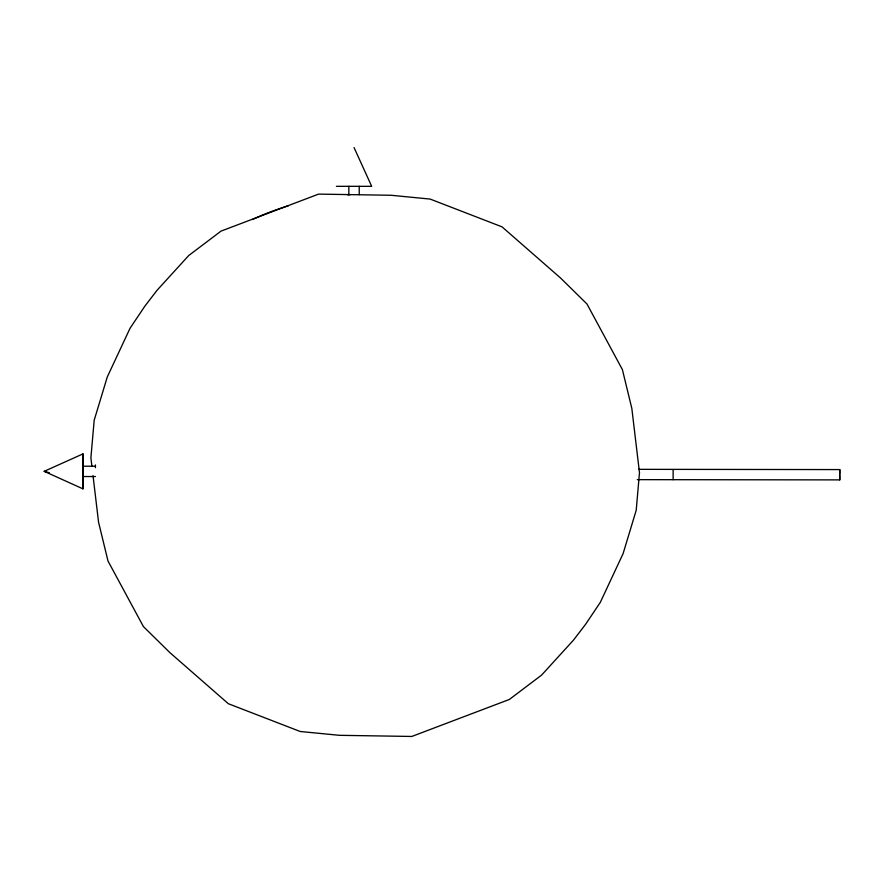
<?xml version="1.0" encoding="UTF-8"?>
<svg xmlns="http://www.w3.org/2000/svg" width="884" height="884" viewBox="0 0 884 884"><rect width="100%" height="100%" fill="white"/><g stroke="black" fill="none" stroke-linecap="round" stroke-linejoin="round"><path stroke-width="1.33" d="M637.276 479.647L839.767 479.89L839.767 469.581L638.657 469.338M82.886 466.741L82.997 453.879L44.2 471.327L82.974 488.863L83.019 453.901M82.952 488.841L82.941 475.758M95.395 476.542L82.985 476.531L82.997 466.222L95.395 466.233M673.122 469.713L673.122 479.692M336.406 186.325L371.678 186.325L354.042 147.54M44.2 471.327L49.36 472.752M91.881 466.078L90.897 457.868L94.179 420.265L107.284 376.96L130.081 328.196L144.843 306.196L156.998 290.339L188.745 255.509L221.055 231.1L318.594 194.115L390.982 195.265L430.154 199.077L502.035 226.857L560.522 277.974L586.965 303.986L622.38 369.556L631.828 408.397L639.486 472.708L636.204 510.311L623.098 553.616L600.302 602.38L585.539 624.38L573.385 640.237L541.638 675.067L509.328 699.476L411.789 736.46L339.401 735.311L300.228 731.499L228.348 703.719L169.861 652.602L143.418 626.59L108.003 561.02L98.555 522.179L93.019 475.658M839.778 469.592L839.8 474.089M839.756 479.89L839.734 475.382M82.886 482.023L82.875 475.791M359.236 186.325L359.236 194.602M348.837 186.325L348.837 194.602M95.428 467.68A271.333 270.681 -48.6 0 1 95.428 464.94M252.515 219.508A271.333 270.681 -48.6 0 1 288.383 205.795M347.633 194.834A271.333 270.681 -48.6 0 1 350.362 194.646"/></g></svg>
